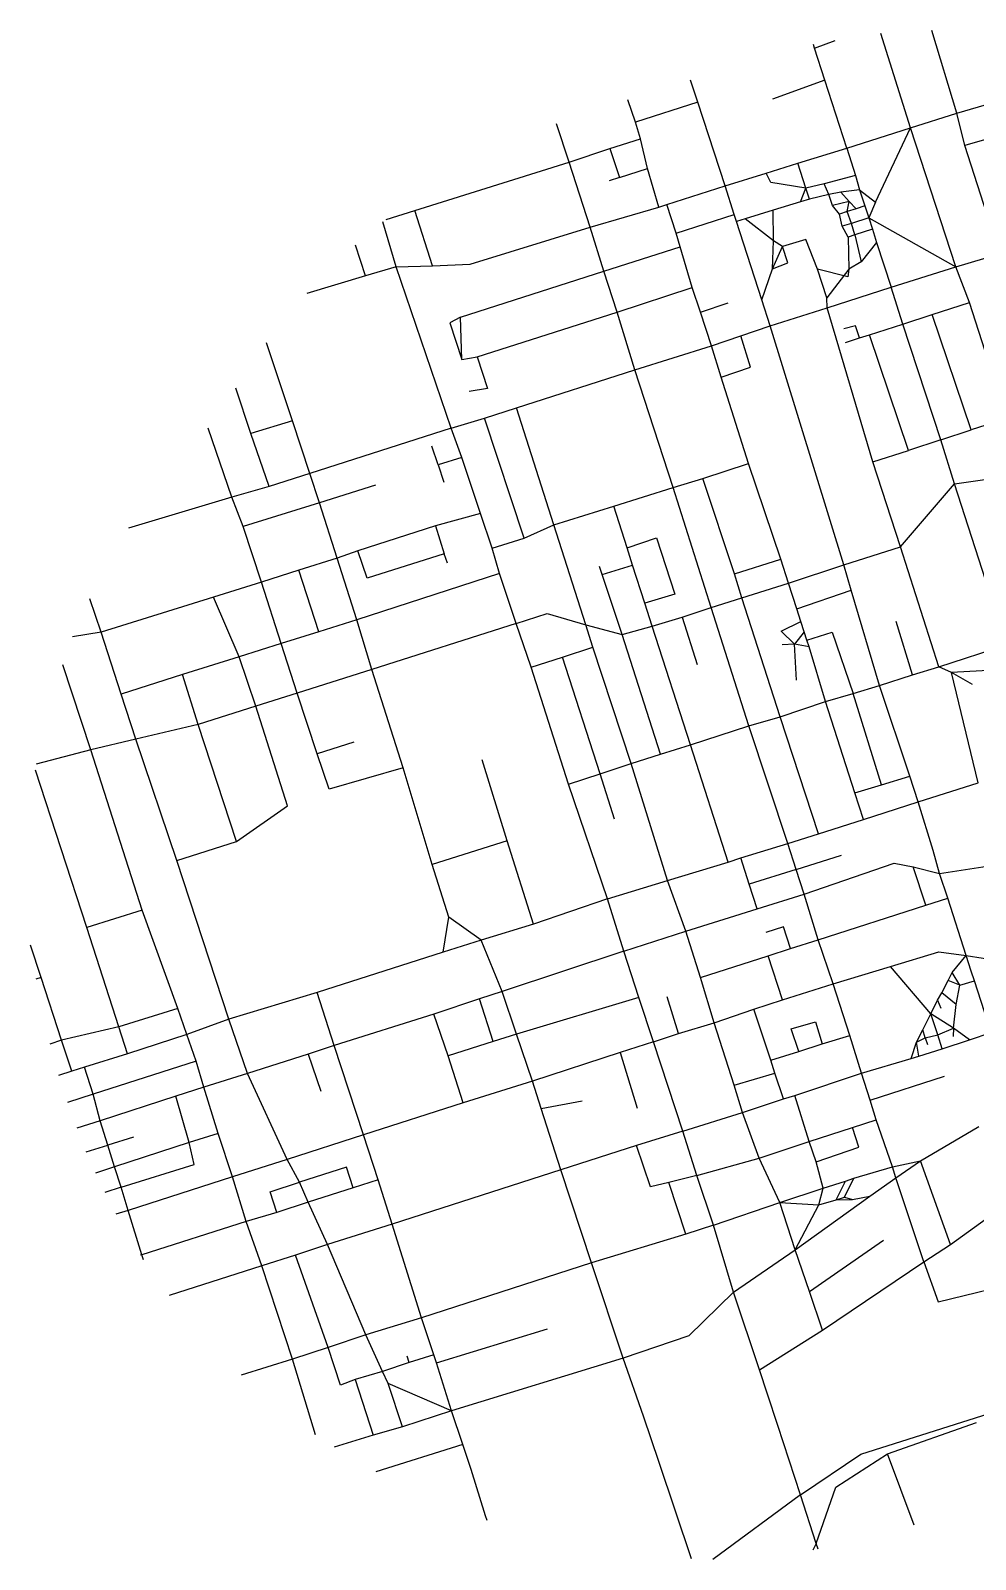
# Model space of a CAD drawing. Header units: metres. Extents: x 629798 to 633539, y 4833517 to 4836182.
# Drawn here: x 629798 to 631272, y 4833517 to 4835902 of the extents above; entities that cross this region are included whole.
import ezdxf

# ---------------------------------------------------------------- set-up
doc = ezdxf.new("R2010")
doc.units = ezdxf.units.M

msp = doc.modelspace()

# ---------------------------------------------------------------- linework, layer by layer
at = {"layer": 'ROADS'}
for points in [[(631171.2, 4835750.1), (631125, 4835897.3)], [(631243.2, 4835773.4), (631204.1, 4835902)], [(631021.5, 4835874.8), (631019.6, 4835880.4)], [(631021.5, 4835874.8), (631053.6, 4835886.3)], [(631037.5, 4835824.8), (631021.5, 4835874.8)], [(630839.1, 4835790.1), (630827.7, 4835824.7)], [(631037.5, 4835824.8), (630955.5, 4835794.9)], [(631071.6, 4835718.8), (631037.5, 4835824.8)], [(630741.8, 4835759.2), (630730, 4835794)], [(630839.1, 4835790.1), (630741.8, 4835759.2)], [(630881.8, 4835659.8), (630839.1, 4835790.1)], [(631171.2, 4835750.1), (631243.2, 4835773.4)], [(631243.2, 4835773.4), (631298.6, 4835789.5)], [(631256.1, 4835722.8), (631243.2, 4835773.4)], [(630638.3, 4835696.7), (630618.5, 4835756.4)], [(630749.9, 4835733.3), (630741.8, 4835759.2)], [(631071.6, 4835718.8), (631171.2, 4835750.1)], [(631116.2, 4835634.4), (631171.2, 4835750.1)], [(631241.9, 4835533.3), (631171.2, 4835750.1)], [(630701.8, 4835717.8), (630749.9, 4835733.3)], [(630760.8, 4835686.8), (630749.9, 4835733.3)], [(631315.7, 4835740), (631256.1, 4835722.8)], [(631295.2, 4835600.1), (631256.1, 4835722.8)], [(630397.5, 4835621.2), (630638.3, 4835696.7)], [(630638.3, 4835696.7), (630701.8, 4835717.8)], [(630671.2, 4835595.1), (630638.3, 4835696.7)], [(630701.8, 4835717.8), (630716.9, 4835672.7)], [(630995.4, 4835695.1), (631071.6, 4835718.8)], [(631071.6, 4835718.8), (631085, 4835676)], [(630716.9, 4835672.7), (630700.7, 4835667.8)], [(630716.9, 4835672.7), (630760.8, 4835686.8)], [(630778.3, 4835626.5), (630760.8, 4835686.8)], [(630881.8, 4835659.8), (630946.1, 4835679.8)], [(630946.1, 4835679.8), (630995.4, 4835695.1)], [(631008, 4835656.3), (630953.2, 4835665.2), (630946.1, 4835679.8)], [(631008, 4835656.3), (630995.4, 4835695.1)], [(631085, 4835676), (631036.1, 4835662.7)], [(631085, 4835676), (631091.7, 4835653.5)], [(630790.8, 4835630.6), (630881.8, 4835659.8)], [(630895.9, 4835615.2), (630881.8, 4835659.8)], [(630999.2, 4835634.7), (631008, 4835656.3)], [(631036.1, 4835662.7), (631008, 4835656.3)], [(631013.6, 4835639.1), (631008, 4835656.3)], [(631043.7, 4835646.5), (631036.1, 4835662.7)], [(631062.6, 4835649.9), (631043.7, 4835646.5)], [(631091.7, 4835653.5), (631062.6, 4835649.9)], [(631075.4, 4835635.5), (631062.6, 4835649.9)], [(631091.7, 4835653.5), (631100, 4835628.4)], [(631091.7, 4835653.5), (631116.2, 4835634.4)], [(630671.2, 4835595.1), (630778.3, 4835626.5)], [(630778.3, 4835626.5), (630790.8, 4835630.6)], [(630805.2, 4835585.7), (630790.8, 4835630.6)], [(630999.2, 4835634.7), (630956.6, 4835621.8)], [(631013.6, 4835639.1), (630999.2, 4835634.7)], [(631043.7, 4835646.5), (631013.6, 4835639.1)], [(631049.5, 4835629), (631043.7, 4835646.5)], [(631075.4, 4835635.5), (631049.5, 4835629)], [(631060.2, 4835615.5), (631049.5, 4835629)], [(631072.5, 4835619.7), (631075.4, 4835635.5)], [(631086.1, 4835624), (631075.4, 4835635.5)], [(631100, 4835628.4), (631086.1, 4835624)], [(631100, 4835628.4), (631106, 4835609.8)], [(631116.2, 4835634.4), (631106, 4835609.8)], [(630368.5, 4835533.4), (630347.6, 4835603.5)], [(630352.9, 4835607.4), (630397.5, 4835621.2)], [(630425.4, 4835534.8), (630397.5, 4835621.2)], [(630805.2, 4835585.7), (630895.9, 4835615.2)], [(630899.5, 4835604.3), (630895.9, 4835615.2)], [(630913, 4835608.3), (630899.5, 4835604.3)], [(630938.9, 4835481.7), (630899.5, 4835604.3)], [(630956.6, 4835621.8), (630913, 4835608.3)], [(630957.2, 4835573.9), (630913, 4835608.3)], [(630957.2, 4835573.9), (630956.6, 4835621.8)], [(631072.5, 4835619.7), (631060.2, 4835615.5)], [(631064.5, 4835596.8), (631060.2, 4835615.5)], [(631078.8, 4835601.2), (631064.5, 4835596.8)], [(631086.1, 4835624), (631072.5, 4835619.7)], [(631078.8, 4835601.2), (631072.5, 4835619.7)], [(631106, 4835609.8), (631078.8, 4835601.2)], [(631084.3, 4835583.2), (631078.8, 4835601.2)], [(631106, 4835609.8), (631241.9, 4835533.3)], [(631106, 4835609.8), (631111.7, 4835592)], [(630425.4, 4835534.8), (630484, 4835537.4), (630671.2, 4835595.1)], [(630692.7, 4835526.5), (630671.2, 4835595.1)], [(630811.6, 4835564.7), (630805.2, 4835585.7)], [(631073.8, 4835579.9), (631064.5, 4835596.8)], [(631084.3, 4835583.2), (631073.8, 4835579.9)], [(631073.8, 4835579.9), (631075, 4835529.7)], [(631111.7, 4835592), (631084.3, 4835583.2)], [(631084.3, 4835583.2), (631094, 4835541.4)], [(631111.7, 4835592), (631117.9, 4835571.6)], [(630320.8, 4835519.2), (630305.2, 4835567.2)], [(630692.7, 4835526.5), (630811.6, 4835564.7)], [(630830.6, 4835501.1), (630811.6, 4835564.7)], [(630955.7, 4835530.2), (630957.2, 4835573.9)], [(630955.7, 4835530.2), (630971.4, 4835565.1)], [(630955.7, 4835530.2), (630979.6, 4835539.6), (630971.4, 4835565.1)], [(630971.4, 4835565.1), (630957.2, 4835573.9)], [(631025.8, 4835530), (631007.8, 4835576.2), (630971.4, 4835565.1)], [(631117.9, 4835571.6), (631094, 4835541.4)], [(631117.9, 4835571.6), (631140.8, 4835501.6)], [(631241.9, 4835533.3), (631310.2, 4835553.5)], [(630368.5, 4835533.4), (630320.8, 4835519.2)], [(630368.5, 4835533.4), (630425.4, 4835534.8)], [(630454.6, 4835282), (630368.5, 4835533.4)], [(630938.9, 4835481.7), (630955.7, 4835530.2)], [(631040.5, 4835484.9), (631025.8, 4835530)], [(631075, 4835529.7), (631073.3, 4835517.9), (631025.8, 4835530)], [(631075, 4835529.7), (631040.5, 4835484.9)], [(631094, 4835541.4), (631075, 4835529.7)], [(631140.8, 4835501.6), (631241.9, 4835533.3)], [(631263.1, 4835477.7), (631241.9, 4835533.3)], [(630320.8, 4835519.2), (630229.1, 4835491.6)], [(630469, 4835454.9), (630692.7, 4835526.5)], [(630713.3, 4835462.6), (630692.7, 4835526.5)], [(630713.3, 4835462.6), (630830.6, 4835501.1)], [(630843.2, 4835462.8), (630830.6, 4835501.1)], [(631040.9, 4835469.3), (631040.5, 4835484.9)], [(631040.9, 4835469.3), (631140.8, 4835501.6)], [(631159.1, 4835444.2), (631140.8, 4835501.6)], [(630494.8, 4835393.1), (630713.3, 4835462.6)], [(630740.7, 4835372.5), (630713.3, 4835462.6)], [(630843.2, 4835462.8), (630886.7, 4835477.5)], [(630860.4, 4835410.1), (630843.2, 4835462.8)], [(630952, 4835441.2), (630938.9, 4835481.7)], [(630952, 4835441.2), (631040.9, 4835469.3)], [(631112.5, 4835229.4), (631040.9, 4835469.3)], [(631159.1, 4835444.2), (631204.9, 4835458.9)], [(631204.9, 4835458.9), (631263.1, 4835477.7)], [(631265.5, 4835279.3), (631204.9, 4835458.9)], [(631321.3, 4835296.7), (631263.1, 4835477.7)], [(630469, 4835454.9), (630452.2, 4835446), (630470.8, 4835388.9)], [(630470.8, 4835388.9), (630469, 4835454.9)], [(630906.3, 4835425.7), (630952, 4835441.2)], [(631066.8, 4835068.8), (630952, 4835441.2)], [(631091.7, 4835422.6), (631085.3, 4835441.4), (631067.3, 4835436.5)], [(631107.2, 4835427.4), (631159.1, 4835444.2)], [(631218.2, 4835263.6), (631159.1, 4835444.2)], [(630207, 4835293.3), (630166.1, 4835414.8)], [(630860.4, 4835410.1), (630906.3, 4835425.7)], [(630875.7, 4835361.4), (630921.6, 4835377.1), (630906.3, 4835425.7)], [(631069.8, 4835415.4), (631091.7, 4835422.6)], [(631091.7, 4835422.6), (631107.2, 4835427.4)], [(631168, 4835247.1), (631107.2, 4835427.4)], [(630470.8, 4835388.9), (630494.8, 4835393.1)], [(630494.8, 4835393.1), (630511, 4835343.4), (630482.2, 4835339)], [(630740.7, 4835372.5), (630860.4, 4835410.1)], [(630875.7, 4835361.4), (630860.4, 4835410.1)], [(630556.3, 4835313.6), (630740.7, 4835372.5)], [(630801, 4835189.4), (630740.7, 4835372.5)], [(630142, 4835273.2), (630118.6, 4835344.3)], [(630918.2, 4835226.6), (630875.7, 4835361.4)], [(630207, 4835293.3), (630142, 4835273.2)], [(630233.7, 4835211), (630207, 4835293.3)], [(630454.6, 4835282), (630506.4, 4835297.6)], [(630506.4, 4835297.6), (630556.3, 4835313.6)], [(630568.4, 4835110.3), (630506.4, 4835297.6)], [(630614.6, 4835130.7), (630556.3, 4835313.6)], [(631321.3, 4835296.7), (631265.5, 4835279.3)], [(630111.9, 4835174.2), (630075, 4835282)], [(630170.5, 4835190.5), (630142, 4835273.2)], [(630454.6, 4835282), (630233.7, 4835211)], [(630471.2, 4835236), (630454.6, 4835282)], [(631218.2, 4835263.6), (631265.5, 4835279.3)], [(630434, 4835224.7), (630424.1, 4835253.6)], [(631112.5, 4835229.4), (631168, 4835247.1)], [(631218.2, 4835263.6), (631168, 4835247.1)], [(631239.9, 4835194.8), (631218.2, 4835263.6)], [(630471.2, 4835236), (630434, 4835224.7)], [(630434, 4835224.7), (630442.9, 4835197.6)], [(630500.1, 4835148.6), (630471.2, 4835236)], [(630847.1, 4835203.3), (630918.2, 4835226.6)], [(630968.8, 4835077.2), (630918.2, 4835226.6)], [(631155.6, 4835096.8), (631112.5, 4835229.4)], [(630233.7, 4835211), (630170.5, 4835190.5)], [(630248.7, 4835165.5), (630233.7, 4835211)], [(630801, 4835189.4), (630847.1, 4835203.3)], [(630896.3, 4835054.5), (630847.1, 4835203.3)], [(631239.9, 4835194.8), (631349.1, 4835210.7)], [(630111.9, 4835174.2), (629950.9, 4835126)], [(630170.5, 4835190.5), (630111.9, 4835174.2)], [(630130, 4835128.4), (630111.9, 4835174.2)], [(630336.2, 4835192.6), (630248.7, 4835165.5)], [(630708.1, 4835160.1), (630801, 4835189.4)], [(630859.8, 4835001.9), (630801, 4835189.4)], [(631155.6, 4835096.8), (631239.9, 4835194.8)], [(631321.1, 4834943.6), (631239.9, 4835194.8)], [(630248.7, 4835165.5), (630130, 4835128.4)], [(630276.5, 4835079.1), (630248.7, 4835165.5)], [(630500.1, 4835148.6), (630429.9, 4835129.5)], [(630518.3, 4835094.6), (630500.1, 4835148.6)], [(630614.6, 4835130.7), (630708.1, 4835160.1)], [(630728.8, 4835094.9), (630708.1, 4835160.1)], [(630158.6, 4835041.6), (630130, 4835128.4)], [(630429.9, 4835129.5), (630308.8, 4835090.6)], [(630429.9, 4835129.5), (630443.6, 4835085.8)], [(630568.4, 4835110.3), (630614.6, 4835130.7)], [(630664.5, 4834974.7), (630614.6, 4835130.7)], [(630518.3, 4835094.6), (630568.4, 4835110.3)], [(630728.8, 4835094.9), (630774.5, 4835110.8), (630803.5, 4835022.9), (630756.5, 4835008.6)], [(630276.5, 4835079.1), (630216.8, 4835060.2)], [(630308.8, 4835090.6), (630276.5, 4835079.1)], [(630307.2, 4834982.7), (630276.5, 4835079.1)], [(630443.6, 4835085.8), (630323.4, 4835048), (630308.8, 4835090.6)], [(630448.5, 4835071.2), (630443.6, 4835085.8)], [(630529.9, 4835055.1), (630518.3, 4835094.6)], [(630737.4, 4835067.9), (630728.8, 4835094.9)], [(630896.3, 4835054.5), (630968.8, 4835077.2)], [(630980.7, 4835039.8), (630968.8, 4835077.2)], [(631066.8, 4835068.8), (631155.6, 4835096.8)], [(631215.5, 4834909.6), (631155.6, 4835096.8)], [(630216.8, 4835060.2), (630158.6, 4835041.6)], [(630247.7, 4834964.2), (630216.8, 4835060.2)], [(630529.9, 4835055.1), (630307.2, 4834982.7)], [(630555.6, 4834976.8), (630529.9, 4835055.1)], [(630689.9, 4835053.6), (630685.8, 4835065.9)], [(630689.9, 4835053.6), (630737.4, 4835067.9)], [(630721.1, 4834959.7), (630689.9, 4835053.6)], [(630756.5, 4835008.6), (630737.4, 4835067.9)], [(630908, 4835017.3), (630896.3, 4835054.5)], [(630980.7, 4835039.8), (631066.8, 4835068.8)], [(631078.6, 4835029), (631066.8, 4835068.8)], [(630158.6, 4835041.6), (630083.5, 4835018)], [(630188.9, 4834945.9), (630158.6, 4835041.6)], [(630908, 4835017.3), (630980.7, 4835039.8)], [(630993.6, 4834999.7), (630980.7, 4835039.8)], [(630993.6, 4834999.7), (631078.6, 4835029)], [(631122.9, 4834880.4), (631078.6, 4835029)], [(629908.1, 4834963.5), (629890.3, 4835015.5)], [(630083.5, 4835018), (629908.1, 4834963.5)], [(630123.3, 4834925.1), (630083.5, 4835018)], [(630767.9, 4834972.7), (630756.5, 4835008.6)], [(630859.8, 4835001.9), (630908, 4835017.3)], [(630967.9, 4834831.3), (630908, 4835017.3)], [(630307.2, 4834982.7), (630247.7, 4834964.2)], [(630330.7, 4834905.2), (630307.2, 4834982.7)], [(630555.6, 4834976.8), (630604, 4834992.4), (630664.5, 4834974.7)], [(630767.9, 4834972.7), (630814.8, 4834986.8)], [(630814.8, 4834986.8), (630859.8, 4835001.9)], [(630814.8, 4834986.8), (630838, 4834913)], [(630918.9, 4834817.3), (630859.8, 4835001.9)], [(630999.9, 4834980.1), (630993.6, 4834999.7)], [(629908.1, 4834963.5), (629863.5, 4834956.1)], [(629939.3, 4834866.9), (629908.1, 4834963.5)], [(630247.7, 4834964.2), (630188.9, 4834945.9)], [(630555.6, 4834976.8), (630330.7, 4834905.2)], [(630579.1, 4834908.8), (630555.6, 4834976.8)], [(630675.4, 4834940.3), (630664.5, 4834974.7)], [(630664.5, 4834974.7), (630721.1, 4834959.7)], [(630721.1, 4834959.7), (630767.9, 4834972.7)], [(630781.2, 4834773), (630721.1, 4834959.7)], [(630827.7, 4834787.9), (630767.9, 4834972.7)], [(630990.1, 4834945), (630969.2, 4834964.9), (630999.9, 4834980.1)], [(631005.2, 4834963.8), (630990.1, 4834945)], [(631005.2, 4834963.8), (630999.9, 4834980.1)], [(631009.4, 4834950.9), (631005.2, 4834963.8)], [(631009.4, 4834950.9), (631048.6, 4834963.6), (631081.5, 4834868)], [(631174, 4834896.7), (631148.9, 4834980)], [(630188.9, 4834945.9), (630123.3, 4834925.1)], [(630213.8, 4834868.3), (630188.9, 4834945.9)], [(630628.3, 4834924.4), (630675.4, 4834940.3)], [(630735.1, 4834758.6), (630675.4, 4834940.3)], [(630990.1, 4834945), (630970.8, 4834943.7)], [(630993.2, 4834888.7), (630990.1, 4834945)], [(631012.8, 4834940.8), (630990.1, 4834945)], [(631012.8, 4834940.8), (631009.4, 4834950.9)], [(631038.3, 4834855.1), (631012.8, 4834940.8)], [(631215.5, 4834909.6), (631321.1, 4834943.6)], [(629892, 4834780.2), (629848.2, 4834912.7)], [(630123.3, 4834925.1), (630035.2, 4834897.6)], [(630149.3, 4834848.3), (630123.3, 4834925.1)], [(630579.1, 4834908.8), (630628.3, 4834924.4)], [(630686.6, 4834742.4), (630628.3, 4834924.4)], [(631174, 4834896.7), (631215.5, 4834909.6)], [(631235.3, 4834900.4), (631215.5, 4834909.6)], [(630035.2, 4834897.6), (629939.3, 4834866.9)], [(630059.4, 4834819.7), (630035.2, 4834897.6)], [(630330.7, 4834905.2), (630213.8, 4834868.3)], [(630379.4, 4834752.1), (630330.7, 4834905.2)], [(630637.3, 4834726.6), (630579.1, 4834908.8)], [(631122.9, 4834880.4), (631174, 4834896.7)], [(631330.5, 4834905.8), (631235.3, 4834900.4)], [(631276.7, 4834728.3), (631235.3, 4834900.4)], [(631267.6, 4834881.7), (631235.3, 4834900.4)], [(629962.5, 4834796.5), (629939.3, 4834866.9)], [(630213.8, 4834868.3), (630149.3, 4834848.3)], [(630245.3, 4834773.5), (630213.8, 4834868.3)], [(631038.3, 4834855.1), (631081.5, 4834868)], [(631081.5, 4834868), (631122.9, 4834880.4)], [(631125.6, 4834725.6), (631081.5, 4834868)], [(631170.2, 4834739.1), (631122.9, 4834880.4)], [(630149.3, 4834848.3), (630059.4, 4834819.7)], [(630119.6, 4834637), (630199.1, 4834692.8), (630149.3, 4834848.3)], [(630967.9, 4834831.3), (631038.3, 4834855.1)], [(631084, 4834713), (631038.3, 4834855.1)], [(630059.4, 4834819.7), (629962.5, 4834796.5)], [(630119.6, 4834637), (630059.4, 4834819.7)], [(630827.7, 4834787.9), (630918.9, 4834817.3)], [(630918.9, 4834817.3), (630967.9, 4834831.3)], [(630979.6, 4834633.8), (630918.9, 4834817.3)], [(631027.3, 4834648.9), (630967.9, 4834831.3)], [(629962.5, 4834796.5), (629892, 4834780.2)], [(630026.4, 4834607.3), (629962.5, 4834796.5)], [(630302.5, 4834792), (630245.3, 4834773.5)], [(629892, 4834780.2), (629806.9, 4834757.7)], [(629972, 4834529.8), (629892, 4834780.2)], [(630379.4, 4834752.1), (630264.1, 4834718.4), (630245.3, 4834773.5)], [(630735.1, 4834758.6), (630781.2, 4834773)], [(630781.2, 4834773), (630827.7, 4834787.9)], [(630886.6, 4834604.6), (630827.7, 4834787.9)], [(629885.7, 4834502.7), (629805.7, 4834748.3)], [(630424.5, 4834601.1), (630379.4, 4834752.1)], [(630541.6, 4834637.8), (630502.6, 4834764.5)], [(630637.3, 4834726.6), (630686.6, 4834742.4)], [(630686.6, 4834742.4), (630735.1, 4834758.6)], [(630709.4, 4834671.9), (630686.6, 4834742.4)], [(630792, 4834576.2), (630735.1, 4834758.6)], [(630698.5, 4834547.5), (630637.3, 4834726.6)], [(631084, 4834713), (631125.6, 4834725.6)], [(631125.6, 4834725.6), (631170.2, 4834739.1)], [(631182.9, 4834698.8), (631170.2, 4834739.1)], [(631182.9, 4834698.8), (631276.7, 4834728.3)], [(631097.6, 4834671.3), (631084, 4834713)], [(631097.6, 4834671.3), (631182.9, 4834698.8)], [(631206.2, 4834623), (631182.9, 4834698.8)], [(631027.3, 4834648.9), (631097.6, 4834671.3)], [(630979.6, 4834633.8), (631027.3, 4834648.9)], [(630026.4, 4834607.3), (630119.6, 4834637)], [(630541.6, 4834637.8), (630424.5, 4834601.1)], [(630582.9, 4834507.9), (630541.6, 4834637.8)], [(630906.3, 4834611.3), (630979.6, 4834633.8)], [(630992.8, 4834593.3), (630979.6, 4834633.8)], [(630107.6, 4834359.6), (630026.4, 4834607.3)], [(630450.8, 4834519), (630424.5, 4834601.1)], [(630792, 4834576.2), (630886.6, 4834604.6)], [(630886.6, 4834604.6), (630906.3, 4834611.3)], [(630919.1, 4834570.6), (630906.3, 4834611.3)], [(630992.8, 4834593.3), (631063.6, 4834615.6)], [(631005.2, 4834554.6), (631145.5, 4834603.3)], [(631145.5, 4834603.3), (631175, 4834597.6)], [(631216.2, 4834587), (631206.2, 4834623)], [(631216.2, 4834587), (631317.5, 4834602.5)], [(630698.5, 4834547.5), (630792, 4834576.2)], [(630820.4, 4834496.9), (630792, 4834576.2)], [(630992.8, 4834593.3), (630919.1, 4834570.6)], [(631005.2, 4834554.6), (630992.8, 4834593.3)], [(631195, 4834537.6), (631175, 4834597.6)], [(631175, 4834597.6), (631216.2, 4834587)], [(631229.1, 4834548.6), (631216.2, 4834587)], [(630931.6, 4834531.9), (630919.1, 4834570.6)], [(630931.6, 4834531.9), (631005.2, 4834554.6)], [(631026.9, 4834483.5), (631005.2, 4834554.6)], [(629972, 4834529.8), (629885.7, 4834502.7)], [(630027.9, 4834376.5), (629972, 4834529.8)], [(630698.5, 4834547.5), (630582.9, 4834507.9)], [(630724, 4834465.7), (630698.5, 4834547.5)], [(630820.4, 4834496.9), (630931.6, 4834531.9)], [(631026.9, 4834483.5), (631195, 4834537.6)], [(631195, 4834537.6), (631229.1, 4834548.6)], [(631257.9, 4834458.9), (631229.1, 4834548.6)], [(630441.9, 4834464.1), (630450.8, 4834519)], [(630501.3, 4834483), (630450.8, 4834519)], [(630582.9, 4834507.9), (630501.3, 4834483)], [(629935.9, 4834348), (629885.7, 4834502.7)], [(630501.3, 4834483), (630441.9, 4834464.1)], [(630533.9, 4834403.2), (630501.3, 4834483)], [(630724, 4834465.7), (630820.4, 4834496.9)], [(630843.5, 4834424.8), (630820.4, 4834496.9)], [(630983.7, 4834470), (630972.8, 4834503.8), (630945.1, 4834495)], [(630983.7, 4834470), (631026.9, 4834483.5)], [(631050.5, 4834414.9), (631026.9, 4834483.5)], [(629814.4, 4834425), (629798.1, 4834475.3)], [(630441.9, 4834464.1), (630245.4, 4834401.6)], [(630724, 4834465.7), (630533.9, 4834403.2)], [(630747.2, 4834393.5), (630724, 4834465.7)], [(630843.5, 4834424.8), (630949.2, 4834458.7)], [(630949.2, 4834458.7), (630983.7, 4834470)], [(630971.2, 4834389.9), (630949.2, 4834458.7)], [(631139.8, 4834442.1), (631215.1, 4834464.7), (631257.9, 4834458.9)], [(631236.1, 4834432.5), (631257.9, 4834458.9)], [(631265.5, 4834434.9), (631257.9, 4834458.9)], [(631257.9, 4834458.9), (631311, 4834450.9)], [(631050.5, 4834414.9), (631139.8, 4834442.1)], [(631202.8, 4834368), (631139.8, 4834442.1)], [(631229.8, 4834420.2), (631236.1, 4834432.5)], [(631248.3, 4834412.8), (631236.1, 4834432.5)], [(631270.8, 4834419.4), (631265.5, 4834434.9)], [(629814.4, 4834425), (629806.1, 4834422.3)], [(629846.3, 4834326.8), (629814.4, 4834425)], [(630864.7, 4834354), (630843.5, 4834424.8)], [(630971.2, 4834389.9), (631050.5, 4834414.9)], [(631076.6, 4834334.5), (631050.5, 4834414.9)], [(631219.9, 4834401), (631229.8, 4834420.2)], [(631248.3, 4834412.8), (631229.8, 4834420.2)], [(631242.2, 4834382.7), (631248.3, 4834412.8)], [(631248.3, 4834412.8), (631270.8, 4834419.4)], [(631296.9, 4834339.1), (631270.8, 4834419.4)], [(630245.4, 4834401.6), (630107.6, 4834359.6)], [(630272, 4834318.5), (630245.4, 4834401.6)], [(630498.4, 4834391.5), (630427.1, 4834367.6)], [(630533.9, 4834403.2), (630498.4, 4834391.5)], [(630519.9, 4834325.1), (630498.4, 4834391.5)], [(630556.4, 4834336.5), (630533.9, 4834403.2)], [(630747.2, 4834393.5), (630556.4, 4834336.5)], [(630770, 4834324.7), (630747.2, 4834393.5)], [(630809.3, 4834337.7), (630791.4, 4834394.6)], [(630926.6, 4834375.5), (630971.2, 4834389.9)], [(631202.8, 4834368), (631213.4, 4834389.2)], [(631213.4, 4834389.2), (631219.9, 4834401)], [(631213.4, 4834389.2), (631218.4, 4834376.9)], [(631242.2, 4834382.7), (631219.9, 4834401)], [(630027.9, 4834376.5), (629935.9, 4834348)], [(630041.9, 4834336), (630027.9, 4834376.5)], [(630427.1, 4834367.6), (630272, 4834318.5)], [(630449.7, 4834302.4), (630427.1, 4834367.6)], [(630864.7, 4834354), (630926.6, 4834375.5)], [(630953, 4834296), (630926.6, 4834375.5)], [(631190.1, 4834343), (631202.8, 4834368)], [(631213.5, 4834335.3), (631202.8, 4834368)], [(631238.2, 4834345.6), (631202.8, 4834368)], [(631238.2, 4834345.6), (631242.2, 4834382.7)], [(629935.9, 4834348), (629846.3, 4834326.8)], [(629949.5, 4834305.8), (629935.9, 4834348)], [(630107.6, 4834359.6), (630041.9, 4834336)], [(630136.4, 4834275.1), (630107.6, 4834359.6)], [(630770, 4834324.7), (630809.3, 4834337.7)], [(630809.3, 4834337.7), (630864.7, 4834354)], [(630896, 4834256.8), (630864.7, 4834354)], [(630996.9, 4834309.3), (630985, 4834344.6), (631022.8, 4834355.4), (631033.4, 4834321.2)], [(631180.2, 4834323.7), (631190.1, 4834343)], [(631194.1, 4834330.7), (631190.1, 4834343)], [(631213.5, 4834335.3), (631238.2, 4834345.6)], [(631238.2, 4834345.6), (631237.5, 4834332.9)], [(631263.2, 4834327.5), (631238.2, 4834345.6)], [(631263.2, 4834327.5), (631296.9, 4834339.1)], [(629846.3, 4834326.8), (629828.3, 4834321)], [(629862.6, 4834278.5), (629846.3, 4834326.8)], [(630041.9, 4834336), (629949.5, 4834305.8)], [(630056.4, 4834294.1), (630041.9, 4834336)], [(630272, 4834318.5), (630231.1, 4834305.2)], [(630317.5, 4834179.3), (630272, 4834318.5)], [(630519.9, 4834325.1), (630449.7, 4834302.4)], [(630556.4, 4834336.5), (630519.9, 4834325.1)], [(630581.3, 4834263), (630556.4, 4834336.5)], [(630770, 4834324.7), (630718.1, 4834308)], [(630815.7, 4834185.1), (630770, 4834324.7)], [(630996.9, 4834309.3), (631033.4, 4834321.2)], [(631033.4, 4834321.2), (631076.6, 4834334.5)], [(631094.7, 4834275.5), (631076.6, 4834334.5)], [(631172.1, 4834298.2), (631180.2, 4834323.7)], [(631180.2, 4834323.7), (631194.1, 4834330.7)], [(631184.1, 4834302), (631180.2, 4834323.7)], [(631184.1, 4834302), (631220.6, 4834313.7)], [(631194.1, 4834330.7), (631213.5, 4834335.3)], [(631194.1, 4834330.7), (631197.5, 4834320.3)], [(631220.6, 4834313.7), (631213.5, 4834335.3)], [(631220.6, 4834313.7), (631263.2, 4834327.5)], [(629949.5, 4834305.8), (629882.2, 4834284.7)], [(630056.4, 4834294.1), (629895.9, 4834242.8)], [(630068.6, 4834253.7), (630056.4, 4834294.1)], [(630231.1, 4834305.2), (630136.4, 4834275.1)], [(630231.1, 4834305.2), (630251.2, 4834247.7)], [(630473, 4834229.2), (630449.7, 4834302.4)], [(630718.1, 4834308), (630581.3, 4834263)], [(630718.1, 4834308), (630744.5, 4834221.2)], [(630953, 4834296), (630996.9, 4834309.3)], [(630959.3, 4834275.7), (630953, 4834296)], [(631094.7, 4834275.5), (631172.1, 4834298.2)], [(631172.1, 4834298.2), (631184.1, 4834302)], [(629862.6, 4834278.5), (629841.8, 4834271.9)], [(629882.2, 4834284.7), (629862.6, 4834278.5)], [(629895.9, 4834242.8), (629882.2, 4834284.7)], [(630136.4, 4834275.1), (630068.6, 4834253.7)], [(630198.3, 4834141), (630136.4, 4834275.1)], [(630896, 4834256.8), (630959.3, 4834275.7)], [(630973, 4834235.3), (630959.3, 4834275.7)], [(630990.5, 4834240.8), (631094.7, 4834275.5)], [(631108, 4834233.4), (631094.7, 4834275.5)], [(631108, 4834233.4), (631223.9, 4834270.7)], [(629895.9, 4834242.8), (629855.5, 4834230)], [(629906.7, 4834201.4), (629895.9, 4834242.8)], [(630068.6, 4834253.7), (630024.7, 4834239.5)], [(630090.7, 4834181.7), (630068.6, 4834253.7)], [(630581.3, 4834263), (630473, 4834229.2)], [(630594.9, 4834220.7), (630581.3, 4834263)], [(630908.9, 4834214.4), (630896, 4834256.8)], [(630024.7, 4834239.5), (629906.7, 4834201.4)], [(630045.3, 4834167.3), (630024.7, 4834239.5)], [(630473, 4834229.2), (630317.5, 4834179.3)], [(630594.9, 4834220.7), (630658.5, 4834232.5)], [(630625.7, 4834124.7), (630594.9, 4834220.7)], [(630908.9, 4834214.4), (630973, 4834235.3)], [(630973, 4834235.3), (630990.5, 4834240.8)], [(631013.1, 4834168.8), (630990.5, 4834240.8)], [(631117.7, 4834202.7), (631108, 4834233.4)], [(629906.7, 4834201.4), (629870.5, 4834189.9)], [(629918.5, 4834163.4), (629906.7, 4834201.4)], [(630815.7, 4834185.1), (630908.9, 4834214.4)], [(630934.7, 4834142.9), (630908.9, 4834214.4)], [(631080.8, 4834190.9), (631117.7, 4834202.7)], [(631143, 4834129.2), (631117.7, 4834202.7)], [(629958.7, 4834175.7), (629918.5, 4834163.4)], [(630090.7, 4834181.7), (630045.3, 4834167.3)], [(630112.9, 4834113.7), (630090.7, 4834181.7)], [(630317.5, 4834179.3), (630198.3, 4834141)], [(630340.3, 4834109.2), (630317.5, 4834179.3)], [(630815.7, 4834185.1), (630743.4, 4834162.5)], [(630837.9, 4834115.7), (630815.7, 4834185.1)], [(631013.1, 4834168.8), (631080.8, 4834190.9)], [(631023.7, 4834137.5), (631090.6, 4834159.9), (631080.8, 4834190.9)], [(631186.6, 4834139), (631277.5, 4834192.4)], [(629884.7, 4834152.8), (629918.5, 4834163.4)], [(629929.1, 4834129.4), (629918.5, 4834163.4)], [(630045.3, 4834167.3), (629929.1, 4834129.4)], [(629939.4, 4834097.6), (630053.2, 4834133.1), (630045.3, 4834167.3)], [(630743.4, 4834162.5), (630625.7, 4834124.7)], [(630793.9, 4834104.9), (630765.5, 4834098.5), (630743.4, 4834162.5)], [(630934.7, 4834142.9), (631013.1, 4834168.8)], [(631023.7, 4834137.5), (631013.1, 4834168.8)], [(629929.1, 4834129.4), (629899.2, 4834119.4)], [(629939.4, 4834097.6), (629929.1, 4834129.4)], [(630198.3, 4834141), (630112.9, 4834113.7)], [(630217.7, 4834105.3), (630198.3, 4834141)], [(630301.3, 4834096.8), (630291, 4834128.9), (630217.7, 4834105.3)], [(630625.7, 4834124.7), (630362.3, 4834039.9)], [(630673.5, 4833979.7), (630625.7, 4834124.7)], [(630837.9, 4834115.7), (630934.7, 4834142.9)], [(630967.4, 4834073.7), (630934.7, 4834142.9)], [(631034.7, 4834096.3), (631023.7, 4834137.5)], [(631082.6, 4834111.6), (631143, 4834129.2)], [(631143, 4834129.2), (631186.6, 4834139)], [(631148.4, 4834112.1), (631143, 4834129.2)], [(631148.4, 4834112.1), (631186.6, 4834139)], [(631233.3, 4834008.5), (631186.6, 4834139)], [(630112.9, 4834113.7), (629950.5, 4834061.5)], [(630134.6, 4834044.2), (630112.9, 4834113.7)], [(630182.2, 4834058.2), (630172, 4834090.5), (630217.7, 4834105.3)], [(630231.4, 4834074.5), (630217.7, 4834105.3)], [(630340.3, 4834109.2), (630301.3, 4834096.8)], [(630362.3, 4834039.9), (630340.3, 4834109.2)], [(630837.9, 4834115.7), (630793.9, 4834104.9)], [(630820.5, 4834024.6), (630793.9, 4834104.9)], [(630863.5, 4834038.7), (630837.9, 4834115.7)], [(631034.7, 4834096.3), (631069.5, 4834107.2)], [(631055.2, 4834078.1), (631069.5, 4834107.2)], [(631068.2, 4834082.3), (631082.6, 4834111.6)], [(631069.5, 4834107.2), (631082.6, 4834111.6)], [(631107.8, 4834083.8), (631148.4, 4834112.1)], [(631191.8, 4833981.2), (631148.4, 4834112.1)], [(629939.4, 4834097.6), (629914.1, 4834089.2)], [(629950.5, 4834061.5), (629939.4, 4834097.6)], [(630301.3, 4834096.8), (630231.4, 4834074.5)], [(630967.4, 4834073.7), (631034.7, 4834096.3)], [(630991.2, 4834000), (631107.8, 4834083.8)], [(631028, 4834070.3), (631034.7, 4834096.3)], [(631028, 4834070.3), (631055.2, 4834078.1)], [(631055.2, 4834078.1), (631068.2, 4834082.3)], [(631055.2, 4834078.1), (631080.6, 4834078.6)], [(631068.2, 4834082.3), (631080.6, 4834078.6)], [(631080.6, 4834078.6), (631107.8, 4834083.8)], [(629950.5, 4834061.5), (629930.9, 4834055.4)], [(629971.6, 4833992.4), (629950.5, 4834061.5)], [(630182.2, 4834058.2), (630134.6, 4834044.2)], [(630231.4, 4834074.5), (630182.2, 4834058.2)], [(630261.4, 4834008.1), (630231.4, 4834074.5)], [(630863.5, 4834038.7), (630967.4, 4834073.7)], [(630991.2, 4834000), (630967.4, 4834073.7)], [(630967.4, 4834073.7), (631028, 4834070.3)], [(630991.2, 4834000), (631028, 4834070.3)], [(631233.3, 4834008.5), (631317.8, 4834069.3)], [(630134.6, 4834044.2), (629971.6, 4833992.4)], [(630158.7, 4833975), (630134.6, 4834044.2)], [(630362.3, 4834039.9), (630261.4, 4834008.1)], [(630408.1, 4833893.9), (630362.3, 4834039.9)], [(630863.5, 4834038.7), (630820.5, 4834024.6)], [(630894.8, 4833934.1), (630863.5, 4834038.7)], [(630261.4, 4834008.1), (630211.7, 4833991.6)], [(630321.2, 4833867.2), (630261.4, 4834008.1)], [(630820.5, 4834024.6), (630673.5, 4833979.7)], [(631013.5, 4833935), (631128.9, 4834015.2)], [(631191.8, 4833981.2), (631233.3, 4834008.5)], [(629971.6, 4833992.4), (629969.7, 4833991.8)], [(629974.4, 4833984.2), (629971.6, 4833992.4)], [(630211.7, 4833991.6), (630158.7, 4833975)], [(630262.6, 4833847.6), (630211.7, 4833991.6)], [(630673.5, 4833979.7), (630408.1, 4833893.9)], [(630722.5, 4833831), (630673.5, 4833979.7)], [(630894.8, 4833934.1), (630991.2, 4834000)], [(631013.5, 4833935), (630991.2, 4834000)], [(631033.9, 4833874.4), (631191.8, 4833981.2)], [(631191.8, 4833981.2), (631214.3, 4833918.8), (631355, 4833953.1)], [(630158.7, 4833975), (630014.3, 4833928.8)], [(630206.7, 4833829.3), (630158.7, 4833975)], [(630894.8, 4833934.1), (630825, 4833865.7), (630722.5, 4833831)], [(630935.2, 4833812.6), (630894.8, 4833934.1)], [(631033.9, 4833874.4), (631013.5, 4833935)], [(630408.1, 4833893.9), (630321.2, 4833867.2)], [(630427.4, 4833836), (630408.1, 4833893.9)], [(630321.2, 4833867.2), (630262.6, 4833847.6)], [(630347.1, 4833810.4), (630321.2, 4833867.2)], [(630431.4, 4833823.9), (630604.9, 4833876.9)], [(630935.2, 4833812.6), (631033.9, 4833874.4)], [(630262.6, 4833847.6), (630206.7, 4833829.3)], [(630304.7, 4833797.7), (630281.5, 4833788.7), (630262.6, 4833847.6)], [(630206.7, 4833829.3), (630126.9, 4833804.3)], [(630242.9, 4833711.3), (630206.7, 4833829.3)], [(630388.8, 4833824.1), (630347.1, 4833810.4)], [(630388.8, 4833824.1), (630385.7, 4833834)], [(630427.4, 4833836), (630388.8, 4833824.1)], [(630431.4, 4833823.9), (630427.4, 4833836)], [(630454.9, 4833748.6), (630431.4, 4833823.9)], [(630722.5, 4833831), (630454.9, 4833748.6)], [(630754.3, 4833740.6), (630722.5, 4833831)], [(630948, 4833774.6), (630935.2, 4833812.6)], [(630347.1, 4833810.4), (630304.7, 4833797.7)], [(630304.7, 4833797.7), (630332.8, 4833710.9)], [(630356.2, 4833791.5), (630347.1, 4833810.4)], [(630378.3, 4833723.9), (630356.2, 4833791.5)], [(630454.9, 4833748.6), (630356.2, 4833791.5)], [(630999.5, 4833617.8), (631093.4, 4833681.4), (631473, 4833801.4)], [(630964.1, 4833725.8), (630948, 4833774.6)], [(630454.9, 4833748.6), (630378.3, 4833723.9)], [(630472.5, 4833696.1), (630454.9, 4833748.6)], [(630378.3, 4833723.9), (630332.8, 4833710.9)], [(630778.7, 4833668.4), (630754.3, 4833740.6)], [(630999.5, 4833617.8), (630964.1, 4833725.8)], [(631135, 4833681.9), (631274, 4833730.6)], [(630332.8, 4833710.9), (630271.8, 4833692.1)], [(630472.5, 4833696.1), (630336.7, 4833653.8)], [(630485.4, 4833657.2), (630472.5, 4833696.1)], [(631023.8, 4833541.6), (631054.6, 4833629.6), (631135, 4833681.9)], [(631177, 4833570.4), (631135, 4833681.9)], [(630508, 4833585), (630485.4, 4833657.2)], [(630829.2, 4833518), (630778.7, 4833668.4)], [(630999.5, 4833617.8), (630862.7, 4833517)], [(631023.8, 4833541.6), (630999.5, 4833617.8)], [(630510.3, 4833577.8), (630508, 4833585)], [(631023.8, 4833541.6), (631018.7, 4833531.7)], [(631026.8, 4833533), (631023.8, 4833541.6)]]:
    msp.add_lwpolyline(points, dxfattribs=at)

doc.saveas('drawing.dxf')
